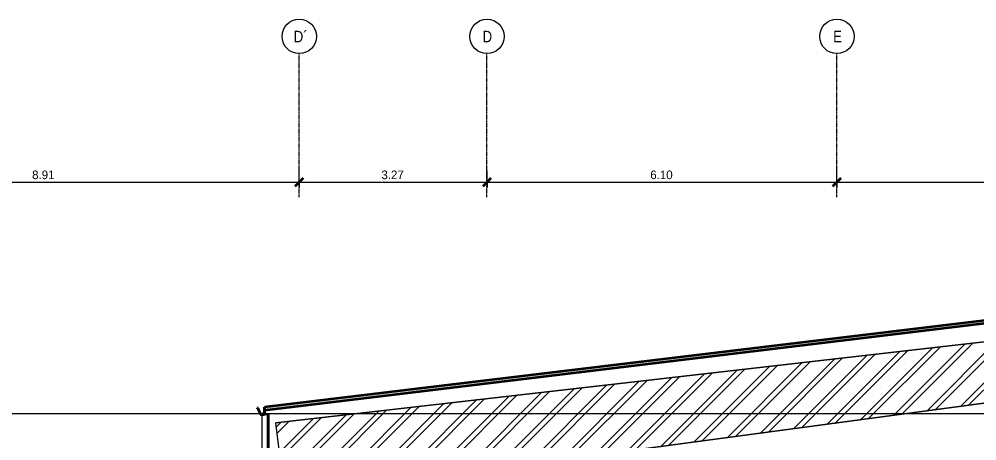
# Model space of a CAD drawing. Header units: centimetres. Extents: x -336 to 16318, y -437 to 1921.
# Drawn here: x 9596 to 11266, y 1187 to 1921 of the extents above; entities that cross this region are included whole.
import ezdxf

# ---------------------------------------------------------------- set-up
doc = ezdxf.new("R2010")
doc.units = ezdxf.units.CM
doc.linetypes.add('Centre', pattern=[3.175, 0.635, -0.475, 1.59, -0.475])
doc.linetypes.add('Grid Line', pattern=[2.2225, 1.27, -0.3175, 0.3175, -0.3175])
for name, color, linetype, lineweight in [('A-ANNO-DIMS', 7, 'Continuous', 9), ('A-ANNO-DIMS-100', 7, 'Continuous', 9), ('A-FLOR-LEVL', 7, 'Continuous', 9), ('A-GENM', 7, 'Continuous', 9), ('A-ROOF', 7, 'Continuous', 9), ('A-ROOF-MCUT', 7, 'Continuous', 35), ('A-ROOF-PATT', 7, 'Continuous', 35), ('A-WALL', 7, 'Continuous', 9), ('A-WALL-PATT', 7, 'Continuous', 35), ('S-BEAM', 7, 'Continuous', 9), ('S-GRID', 7, 'Continuous', 9), ('S-GRID-IDEN', 7, 'Continuous', 9)]:
    doc.layers.add(name, color=color, linetype=linetype, lineweight=lineweight)
doc.styles.add('Century Gothic_1', font='GOTHIC.TTF', dxfattribs={"height": 15})
doc.styles.add('Saira Condensed', font='SairaCondensed-Regular.ttf', dxfattribs={"height": 20})
doc.dimstyles.new('FCA_N_Cotas_E100', dxfattribs={"dimscale": 30.48, "dimtxt": 15.662524, "dimasz": 0.492126, "dimexe": 0.656168, "dimexo": 0.656168, "dimgap": 0.032808, "dimtad": 1, "dimlfac": 0.01, "dimrnd": 0.01, "dimzin": 0, "dimdsep": 46, "dimtxsty": 'Century Gothic_1', "dimblk1": 'OBLIQUE', "dimblk2": 'OBLIQUE', "dimsah": 1, "dimcen": 0.09, "dimdle": 0.656168, "dimazin": 2, "dimtfac": 1, "dimtdec": 4, "dimtix": 1, "dimtmove": 0, "dimatfit": 3, "dimfxl": 1, "dimtvp": 1, "dimtolj": 1, "dimtzin": 0, "dimarcsym": 2})
pattern_1 = [(45, (4466.597, 712), (-25.1447, 25.1447), []), (45, (4466.597, 750.1), (-25.1447, 25.1447), [])]

# ---------------------------------------------------------------- blocks, each defined once
blk = doc.blocks.new('PQ_RVR_EST-01_ZZ_ZZ_MO_T_A_rvt-2-Section 7')
at = {"layer": 'S-BEAM', "true_color": 0xc0c0c0}
h = blk.add_hatch(dxfattribs=at)
h.set_pattern_fill('FP_24', color=9, style=0, pattern_type=2)
h.set_pattern_definition(pattern_1)
h.paths.add_polyline_path([(2180.4, 1217.5), (4131.5, 1440.6), (4131.5, 1441.1), (2180.3, 1218)])
h = blk.add_hatch(dxfattribs=at)
h.set_pattern_fill('FP_24', color=9, style=0, pattern_type=2)
h.set_pattern_definition(pattern_1)
h.paths.add_polyline_path([(2197.4, 1089.7), (4131.5, 1347.8), (4131.5, 1440.6), (2180.4, 1217.5), (2188.2, 1158.6)])
h = blk.add_hatch(dxfattribs=at)
h.set_pattern_fill('FP_24', color=9, style=0, pattern_type=2)
h.set_pattern_definition(pattern_1)
h.paths.add_polyline_path([(2197.5, 1089.2), (2198.9, 1089.4), (2198.9, 1090), (2197.4, 1089.7)])
h.paths.add_polyline_path([(2199.5, 1089.4), (4131.5, 1347.3), (4131.5, 1347.8), (2199.5, 1090)])
at = {"layer": 'S-BEAM'}
for p, q in [((4131.5, 1441.1), (2180.3, 1218)), ((4131.5, 1440.6), (2180.4, 1217.5)), ((4131.5, 1347.8), (2199.5, 1090)), ((4131.5, 1347.3), (2199.5, 1089.4)), ((2180.4, 1217.5), (2180.3, 1218)), ((2197.4, 1089.7), (2180.4, 1217.5))]:
    blk.add_line(p, q, dxfattribs=at)
blk = doc.blocks.new('RVR-PQ-Canal ALL-Basado en cara - 100 x 150 x Sin camara-1843749-Section 7')
at = {"layer": 'A-GENM', "color": 8, "true_color": 0x808080}
for p, q in [((2157, 1232.5), (2167, 1232.5)), ((2157, 628.3), (2157, 1232.5)), ((2157, 588.8), (2157, 623.3)), ((2167, 588.8), (2157, 588.8))]:
    blk.add_line(p, q, dxfattribs=at)
blk = doc.blocks.new('Grid - 3mm-1939417-Section 7')
at = {"layer": 'S-GRID-IDEN', "color": 253, "true_color": 0xaaaaaa}
blk.add_circle((1330.8, 1891.3), 30, dxfattribs=at)
blk = doc.blocks.new('DIMBLOCK35-Section 7')
at = {"layer": 'A-ANNO-DIMS-100'}
for p, q in [((9194.1, 1637.3), (9194.1, 1657.3)), ((10084.7, 1637.3), (10084.7, 1657.3)), ((9194.1, 1637.3), (10084.7, 1637.3)), ((9194.1, 1637.3), (9194.1, 1627.9)), ((10084.7, 1637.3), (10084.7, 1627.9))]:
    blk.add_line(p, q, dxfattribs=at)
at = {"layer": 'A-ANNO-DIMS-100', "lineweight": 35}
for p, q in [((9194.1, 1637.3), (9186.6, 1629.8)), ((9194.1, 1637.3), (9201.6, 1644.8)), ((10084.7, 1637.3), (10077.2, 1629.8)), ((10084.7, 1637.3), (10092.2, 1644.8))]:
    blk.add_line(p, q, dxfattribs=at)
at = {"layer": 'A-ANNO-DIMS-100', "color": 0, "insert": (9619, 1657.6), "char_height": 15, "width": 48.927, "attachment_point": 1, "line_spacing_factor": 0.984502, "style": 'Century Gothic_1'}
blk.add_mtext('8.91', dxfattribs=at)
blk = doc.blocks.new('_Oblique')
at = {"color": 0, "linetype": 'ByBlock', "lineweight": -2}
blk.add_line((-0.5, -0.5), (0.5, 0.5), dxfattribs=at)
blk = doc.blocks.new('DIMBLOCK36-Section 7')
at = {"layer": 'A-ANNO-DIMS-100'}
for p, q in [((10084.7, 1637.3), (10084.7, 1657.3)), ((10412, 1637.3), (10412, 1657.3)), ((10084.7, 1637.3), (10412, 1637.3)), ((10084.7, 1637.3), (10084.7, 1627.9)), ((10412, 1637.3), (10412, 1627.9))]:
    blk.add_line(p, q, dxfattribs=at)
at = {"layer": 'A-ANNO-DIMS-100', "lineweight": 35}
for p, q in [((10084.7, 1637.3), (10077.2, 1629.8)), ((10084.7, 1637.3), (10092.2, 1644.8)), ((10412, 1637.3), (10404.5, 1629.8)), ((10412, 1637.3), (10419.5, 1644.8))]:
    blk.add_line(p, q, dxfattribs=at)
at = {"layer": 'A-ANNO-DIMS-100', "color": 0, "insert": (10227.9, 1657.6), "char_height": 15, "width": 48.927, "attachment_point": 1, "line_spacing_factor": 0.984502, "style": 'Century Gothic_1'}
blk.add_mtext('3.27', dxfattribs=at)
blk = doc.blocks.new('DIMBLOCK37-Section 7')
at = {"layer": 'A-ANNO-DIMS-100'}
for p, q in [((10412, 1637.3), (10412, 1657.3)), ((11022, 1637.3), (11022, 1657.3)), ((10412, 1637.3), (11022, 1637.3)), ((10412, 1637.3), (10412, 1627.9)), ((11022, 1637.3), (11022, 1627.9))]:
    blk.add_line(p, q, dxfattribs=at)
at = {"layer": 'A-ANNO-DIMS-100', "lineweight": 35}
for p, q in [((10412, 1637.3), (10404.5, 1629.8)), ((10412, 1637.3), (10419.5, 1644.8)), ((11022, 1637.3), (11014.5, 1629.8)), ((11022, 1637.3), (11029.5, 1644.8))]:
    blk.add_line(p, q, dxfattribs=at)
at = {"layer": 'A-ANNO-DIMS-100', "color": 0, "insert": (10696.6, 1657.6), "char_height": 15, "width": 48.927, "attachment_point": 1, "line_spacing_factor": 0.984502, "style": 'Century Gothic_1'}
blk.add_mtext('6.10', dxfattribs=at)
blk = doc.blocks.new('DIMBLOCK38-Section 7')
at = {"layer": 'A-ANNO-DIMS-100'}
for p, q in [((11022, 1637.3), (11022, 1657.3)), ((11631.6, 1637.3), (11631.6, 1657.3)), ((11022, 1637.3), (11631.6, 1637.3)), ((11022, 1637.3), (11022, 1627.9)), ((11631.6, 1637.3), (11631.6, 1627.9))]:
    blk.add_line(p, q, dxfattribs=at)
at = {"layer": 'A-ANNO-DIMS-100', "lineweight": 35}
for p, q in [((11022, 1637.3), (11014.5, 1629.8)), ((11022, 1637.3), (11029.5, 1644.8)), ((11631.6, 1637.3), (11624.1, 1629.8)), ((11631.6, 1637.3), (11639.1, 1644.8))]:
    blk.add_line(p, q, dxfattribs=at)
at = {"layer": 'A-ANNO-DIMS-100', "color": 0, "insert": (11306.4, 1657.6), "char_height": 15, "width": 48.927, "attachment_point": 1, "line_spacing_factor": 0.984502, "style": 'Century Gothic_1'}
blk.add_mtext('6.10', dxfattribs=at)

msp = doc.modelspace()

# ---------------------------------------------------------------- hatches: boundary and pattern name
at = {"layer": 'A-ROOF-PATT', "lineweight": 9, "true_color": 0x9a9a9a}
msp.add_hatch(color=253, dxfattribs=at).paths.add_polyline_path([(10024.223, 1240.194), (12000.129, 1478.395), (13972.923, 1245.795), (13972.923, 1250.83), (12000.123, 1483.43), (10024.223, 1245.23)])
at = {"layer": 'A-WALL-PATT', "lineweight": 9, "true_color": 0x9a9a9a}
msp.add_hatch(color=253, dxfattribs=at).paths.add_polyline_path([(10030.765, 518.03), (10030.765, 1234.505), (10030.265, 1234.505), (10030.265, 518.03)])

# ---------------------------------------------------------------- linework, layer by layer
at = {"layer": 'A-FLOR-LEVL', "color": 253, "linetype": 'Centre', "true_color": 0xaaaaaa}
msp.add_line((7411.125, 1234.505), (14440.542, 1234.505), dxfattribs=at)
at = {"layer": 'A-ROOF', "lineweight": 35}
for p, q in [((12000.123, 1483.43), (10024.223, 1245.23)), ((10024.223, 1240.194), (12000.129, 1478.395))]:
    msp.add_line(p, q, dxfattribs=at)
at = {"layer": 'A-ROOF-MCUT'}
for p, q in [((10012.993, 1243.96), (10011.723, 1243.96)), ((10011.723, 1243.96), (10011.723, 1242.69)), ((10011.723, 1242.69), (10012.993, 1242.69)), ((10012.04, 1243.008), (10012.04, 1243.643)), ((10012.04, 1243.643), (10012.993, 1243.643)), ((10013.229, 1243.008), (10012.04, 1243.008)), ((10012.993, 1243.643), (10012.993, 1243.96)), ((10012.993, 1242.69), (10016.803, 1232.739)), ((10017.039, 1233.056), (10013.229, 1243.008)), ((10024.223, 1245.23), (10023.905, 1245.23)), ((10023.905, 1245.23), (10023.905, 1233.056)), ((10024.223, 1232.739), (10024.223, 1245.23)), ((10016.803, 1232.739), (10024.223, 1232.739)), ((10023.905, 1233.056), (10017.039, 1233.056))]:
    msp.add_line(p, q, dxfattribs=at)
at = {"layer": 'A-WALL', "lineweight": 35}
for p, q in [((10030.765, 1234.505), (10030.265, 1234.505)), ((10030.265, 1234.505), (10030.265, 518.03)), ((10030.765, 518.03), (10030.765, 1234.505))]:
    msp.add_line(p, q, dxfattribs=at)
at = {"layer": 'A-WALL'}
for p, q in [((10030.765, 1234.505), (10031.265, 1234.505)), ((10031.265, 1234.505), (10031.265, 972.08))]:
    msp.add_line(p, q, dxfattribs=at)
at = {"layer": 'S-GRID', "color": 253, "linetype": 'Grid Line', "true_color": 0xaaaaaa}
for p, q in [((10084.678, 1611.334), (10084.678, 1861.334)), ((10411.965, 1611.334), (10411.965, 1861.334)), ((11021.965, 1611.334), (11021.965, 1861.334))]:
    msp.add_line(p, q, dxfattribs=at)

# ---------------------------------------------------------------- block references
at = {"lineweight": 5}
msp.add_blockref('PQ_RVR_EST-01_ZZ_ZZ_MO_T_A_rvt-2-Section 7', (7863.302, 0), dxfattribs=at)
at = {"layer": 'A-GENM', "color": 8, "true_color": 0x808080}
msp.add_blockref('RVR-PQ-Canal ALL-Basado en cara - 100 x 150 x Sin camara-1843749-Section 7', (7863.302, 0), dxfattribs=at)
at = {"layer": 'S-GRID-IDEN', "color": 253, "true_color": 0xaaaaaa}
for p in [(8753.905, 0), (9081.192, 0), (9691.192, 0)]:
    msp.add_blockref('Grid - 3mm-1939417-Section 7', p, dxfattribs=at)

# ---------------------------------------------------------------- texts
at = {"layer": 'S-GRID-IDEN', "color": 253, "true_color": 0xaaaaaa, "char_height": 20, "attachment_point": 1, "style": 'Saira Condensed'}
for s, insert, width in [('D´', (10075.105, 1901.014), 22.44725), ('D', (10404.391, 1901.014), 17.63712), ('E', (11015.391, 1901.014), 15.23206)]:
    msp.add_mtext(s, dxfattribs=dict(at, insert=insert, width=width))

# ---------------------------------------------------------------- dimensions: what is measured, and where the dimension line sits
at = {"layer": 'A-ANNO-DIMS'}
for base, p1, p2, override, picture, middle in [((10084.678, 1637.324), (9194.075, 1647.931), (10084.678, 1647.931), {"dimpost": '<>', "dimfxl": 890.602974}, 'DIMBLOCK35-Section 7', (9639.377, 1646.202)), ((10411.965, 1637.324), (10084.678, 1647.931), (10411.965, 1647.931), {"dimpost": '<>', "dimfxl": 327.28625}, 'DIMBLOCK36-Section 7', (10248.322, 1646.202)), ((11021.965, 1637.324), (10411.965, 1647.931), (11021.965, 1647.931), {"dimpost": '<>', "dimfxl": 610}, 'DIMBLOCK37-Section 7', (10716.965, 1646.202)), ((11631.561, 1637.324), (11021.965, 1647.931), (11631.561, 1647.931), {"dimpost": '<>', "dimfxl": 609.596326}, 'DIMBLOCK38-Section 7', (11326.763, 1646.202))]:
    dim = msp.add_linear_dim(base=base, p1=p1, p2=p2, dimstyle='FCA_N_Cotas_E100', override=override, dxfattribs=at)
    dim.commit()
    dim.dimension.update_dxf_attribs({"geometry": picture, "text_midpoint": middle})

doc.saveas('drawing.dxf')
